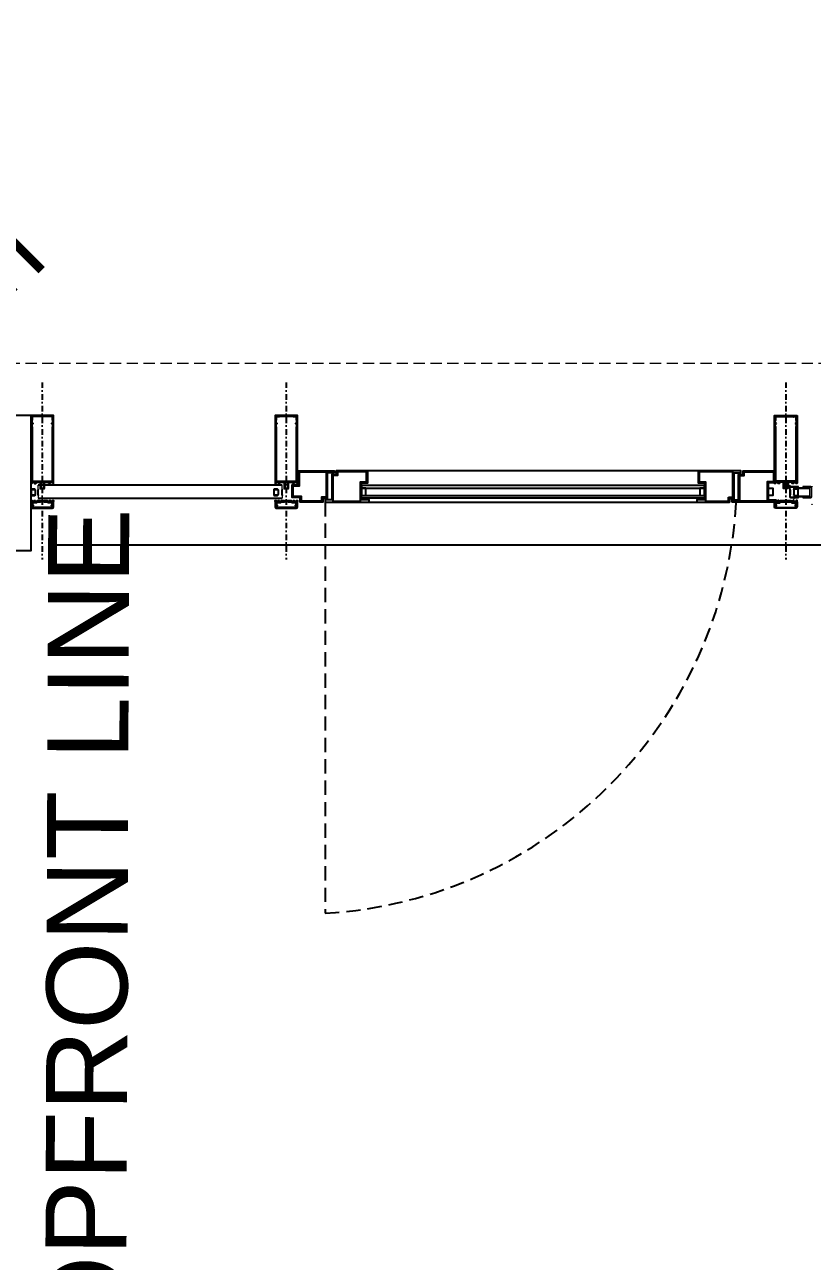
# Model space of a CAD drawing. Header units: millimetres. Extents: x 9129 to 19685, y -6152 to 3305.
# Drawn here: x 16618.5 to 16793.5, y 2231.5 to 2506.5 of the extents above; entities that cross this region are included whole.
import ezdxf
from ezdxf.xclip import XClip

# ---------------------------------------------------------------- set-up
doc = ezdxf.new("R2010")
doc.units = ezdxf.units.MM
doc.header["$LTSCALE"] = 5
doc.header["$XCLIPFRAME"] = 0
for name, pattern in [('141125_RT1$0$xref_4_vitrin_kaplama$0$xref_4_vitrin_kaplama$0$$0$$0$xref_cephe_blok_d_plaza$0$DASHDOT', [254, 127, -63.5, 0, -63.5]), ('141125_RT1$0$xref_4_vitrin_kaplama$0$xref_4_vitrin_kaplama$0$$0$$0$xref_cephe_blok_d_plaza$0$DASHDOT2', [0.5, 0.25, -0.125, 0, -0.125]), ('141125_RT1$0$xref_4_vitrin_kaplama$0$xref_4_vitrin_kaplama$0$$0$$0$xref_cephe_blok_d_plaza$0$DASHED2', [9.525, 6.35, -3.175]), ('HIDDENX2', [0.75, 0.5, -0.25])]:
    doc.linetypes.add(name, pattern=pattern)
for name, color, linetype, lineweight in [('141125_RT1$0$LP-AREA_POLYLINE', 7, 'Continuous', 5), ('141125_RT1$0$xref_4_vitrin_kaplama$0$LP-WINDOW', 6, 'Continuous', 0), ('141125_RT1$0$xref_4_vitrin_kaplama$0$xref_4_vitrin_kaplama$0$$0$$0$xref_cephe_blok_d_plaza$0$2DCAM', 253, 'Continuous', 0), ('141125_RT1$0$xref_4_vitrin_kaplama$0$xref_4_vitrin_kaplama$0$$0$$0$xref_cephe_blok_d_plaza$0$2DCEPHEPENCERE', 253, 'Continuous', 25), ('141125_RT1$0$xref_4_vitrin_kaplama$0$xref_4_vitrin_kaplama$0$LP-SHOPFRONT', 253, 'Continuous', 9), ('2DGORUNUS3', 41, 'Continuous', 0)]:
    doc.layers.add(name, color=color, linetype=linetype, lineweight=lineweight)
for name, color, linetype in [('141125_RT1$0$xref_4_vitrin_kaplama$0$2DCAM', 4, 'Continuous'), ('141125_RT1$0$xref_4_vitrin_kaplama$0$2DKAPI', 253, 'Continuous'), ('141125_RT1$0$xref_4_vitrin_kaplama$0$2DKONST2', 253, 'Continuous'), ('141125_RT1$0$xref_4_vitrin_kaplama$0$xref_4_vitrin_kaplama$0$$0$$0$xref_cephe_blok_d_plaza$0$2DAKS-20', 253, '141125_RT1$0$xref_4_vitrin_kaplama$0$xref_4_vitrin_kaplama$0$$0$$0$xref_cephe_blok_d_plaza$0$DASHDOT'), ('141125_RT1$0$xref_4_vitrin_kaplama$0$xref_4_vitrin_kaplama$0$2DGORUNUS4', 253, 'Continuous'), ('141125_RT1$0$xref_4_vitrin_kaplama$0$xref_4_vitrin_kaplama$0$2DKONST2', 253, 'Continuous')]:
    doc.layers.add(name, color=color, linetype=linetype)
doc.styles.add('TEXT-500', font='arial.ttf', dxfattribs={"height": 1.25})

# ---------------------------------------------------------------- blocks, each defined once
blk = doc.blocks.new('141125_RT1$0$doner kapı')
at = {"layer": '141125_RT1$0$xref_4_vitrin_kaplama$0$LP-WINDOW'}
for p, q in [((1442806.6, 219954.9), (1442806.6, 219934.9)), ((1442808.1, 219934.9), (1442808.1, 219954.9)), ((1442826.6, 219957.4), (1442809.1, 219957.4)), ((1442809.1, 219955.9), (1442826.6, 219955.9)), ((1442816.1, 219952), (1442816.1, 219958)), ((1442816.6, 219954.9), (1442816.6, 219953.4)), ((1442851.6, 219954.9), (1442816.6, 219954.9)), ((1442816.6, 219953.4), (1442851.6, 219953.4)), ((1442816.6, 219953.4), (1442816.6, 219936.4)), ((1442851.6, 219953.4), (1442816.6, 219953.4)), ((1442826.6, 219955.9), (1442826.6, 219957.4)), ((1442854.1, 219957.4), (1442836.6, 219957.4)), ((1442836.6, 219957.4), (1442836.6, 219955.9)), ((1442836.6, 219955.9), (1442854.1, 219955.9)), ((1442851.6, 219953.4), (1442851.6, 219954.9)), ((1442851.6, 219936.4), (1442851.6, 219953.4)), ((1442855.1, 219954.9), (1442855.1, 219934.9)), ((1442856.6, 219934.9), (1442856.6, 219954.9)), ((1442826.6, 219933.9), (1442809.1, 219933.9)), ((1442809.1, 219932.4), (1442826.6, 219932.4)), ((1442816.1, 219938), (1442816.1, 219929.2)), ((1442816.6, 219936.4), (1442816.6, 219934.9)), ((1442851.6, 219936.4), (1442816.6, 219936.4)), ((1442816.6, 219936.4), (1442851.6, 219936.4)), ((1442816.6, 219934.9), (1442851.6, 219934.9)), ((1442826.6, 219932.4), (1442826.6, 219933.9)), ((1442854.1, 219933.9), (1442836.6, 219933.9)), ((1442836.6, 219933.9), (1442836.6, 219932.4)), ((1442836.6, 219932.4), (1442854.1, 219932.4)), ((1442851.6, 219934.9), (1442851.6, 219936.4))]:
    blk.add_line(p, q, dxfattribs=at)
for centre in [(1442806.6, 219957.4), (1442856.6, 219957.4), (1442856.6, 219917.9)]:
    blk.add_circle(centre, 0.5, dxfattribs=at)
for centre, radius, start, end in [((1442809.1, 219954.9), 2.5, 90, 180), ((1442809.1, 219954.9), 1, 90, 180), ((1442789.6, 219945), 27.4, 345.1981, 14.7993), ((1442854.1, 219954.9), 2.5, 0, 90), ((1442854.1, 219954.9), 1, 0, 90), ((1442809.1, 219934.9), 2.5, 180, 270), ((1442809.1, 219934.9), 1, 180, 270), ((1442854.1, 219934.9), 2.5, 270, 0), ((1442854.1, 219934.9), 1, 270, 0)]:
    blk.add_arc(centre, radius, start, end, dxfattribs=at)
at = {"layer": '141125_RT1$0$xref_4_vitrin_kaplama$0$xref_4_vitrin_kaplama$0$$0$$0$xref_cephe_blok_d_plaza$0$2DCAM'}
for p, q in [((1442816.1, 219952), (1442816.1, 219958)), ((1442816.1, 219938), (1442816.1, 219929.2))]:
    blk.add_line(p, q, dxfattribs=at)
at = {"layer": '141125_RT1$0$xref_4_vitrin_kaplama$0$xref_4_vitrin_kaplama$0$2DKONST2', "linetype": 'Continuous', "ltscale": 10}
blk.add_arc((1442789.6, 219945), 27.4, 345.1981, 14.7993, dxfattribs=at)
blk = doc.blocks.new('141125_RT1$0$1b')
at = {"layer": '141125_RT1$0$xref_4_vitrin_kaplama$0$2DCAM'}
for p, q in [((8138.4, -35486.8, 0), (7596.2, -35486.8, 0)), ((7596.2, -35515.6, 0), (8138.4, -35515.6, 0)), ((7634.6, -35619.6, 0), (14475.1, -35619.6, 0))]:
    blk.add_line(p, q, dxfattribs=at)
at = {"layer": '141125_RT1$0$xref_4_vitrin_kaplama$0$2DCAM', "elevation": 0}
blk.add_lwpolyline([(7630.6, -35332.3), (7312.5, -35332.3), (7312.5, -35632.3), (7380.6, -35632.3), (7580.6, -35632.3), (7580.6, -35332.3)], dxfattribs=at)
at = {"layer": '141125_RT1$0$xref_4_vitrin_kaplama$0$2DCAM', "linetype": 'Continuous', "ltscale": 0.2, "elevation": 0}
for points in [[(8314.8, -35493.7), (9076.8, -35493.7), (9076.8, -35487.7), (8314.8, -35487.7)], [(8324.8, -35509.7), (8324.8, -35493.7), (8314.8, -35493.7), (8314.8, -35509.7)], [(9076.8, -35493.7), (9066.8, -35493.7), (9066.8, -35509.7), (9076.8, -35509.7)], [(9218.8, -35493.7), (9228.8, -35493.7), (9228.8, -35509.7), (9218.8, -35509.7)], [(8314.8, -35509.7), (9076.8, -35509.7), (9076.8, -35515.7), (8314.8, -35515.7)]]:
    blk.add_lwpolyline(points, close=True, dxfattribs=at)
at = {"layer": '141125_RT1$0$xref_4_vitrin_kaplama$0$2DKAPI', "linetype": '141125_RT1$0$xref_4_vitrin_kaplama$0$xref_4_vitrin_kaplama$0$$0$$0$xref_cephe_blok_d_plaza$0$DASHED2', "elevation": 0}
blk.add_lwpolyline([(8233.8, -35524.7), (8233.8, -36438.9, 0.380281), (9147.8, -35524.7)], format="xyb", dxfattribs=at)
at = {"layer": '141125_RT1$0$xref_4_vitrin_kaplama$0$2DKONST2', "linetype": 'Continuous', "ltscale": 10}
for p, q in [((7580.6, -35495.6, 0), (7580.6, -35509.6, 0)), ((7588.6, -35495.6, 0), (7580.6, -35495.6, 0)), ((7581.3, -35496.3, 0), (7588.3, -35496.3, 0)), ((7581.3, -35508.9, 0), (7581.3, -35496.3, 0)), ((7588.3, -35496.3, 0), (7589.9, -35497.9, 0)), ((7590.6, -35497.6, 0), (7588.6, -35495.6, 0)), ((7590.6, -35507.6, 0), (7590.6, -35497.6, 0)), ((8120.4, -35495.6, 0), (8120.4, -35509.6, 0)), ((8128.4, -35495.6, 0), (8120.4, -35495.6, 0)), ((8121.1, -35496.3, 0), (8128.1, -35496.3, 0)), ((8121.1, -35508.9, 0), (8121.1, -35496.3, 0)), ((8128.1, -35496.3, 0), (8129.7, -35497.9, 0)), ((8130.4, -35497.6, 0), (8128.4, -35495.6, 0)), ((8130.4, -35507.6, 0), (8130.4, -35497.6, 0)), ((7580.6, -35509.6, 0), (7588.6, -35509.6, 0)), ((7588.3, -35508.9, 0), (7581.3, -35508.9, 0)), ((7589.9, -35507.3, 0), (7588.3, -35508.9, 0)), ((7588.6, -35509.6, 0), (7590.6, -35507.6, 0)), ((7589.9, -35497.9, 0), (7589.9, -35507.3, 0)), ((8120.4, -35509.6, 0), (8128.4, -35509.6, 0)), ((8128.1, -35508.9, 0), (8121.1, -35508.9, 0)), ((8129.7, -35507.3, 0), (8128.1, -35508.9, 0)), ((8128.4, -35509.6, 0), (8130.4, -35507.6, 0)), ((8129.7, -35497.9, 0), (8129.7, -35507.3, 0))]:
    blk.add_line(p, q, dxfattribs=at)
at = {"layer": '141125_RT1$0$xref_4_vitrin_kaplama$0$2DKONST2', "elevation": 0}
for points in [[(7600.5, -35480), (7600.5, -35493.7, 0.414214), (7601, -35494.2), (7602.7, -35494.2), (7602.7, -35493.6), (7603.1, -35493.4, 0.578039), (7603.1, -35493), (7602.8, -35492.9, -0.579014), (7602.8, -35492.5), (7603.1, -35492.4, 0.578039), (7603.1, -35492), (7602.8, -35491.9, -0.579014), (7602.8, -35491.5), (7603.1, -35491.4, 0.578039), (7603.1, -35491), (7602.8, -35490.9, -0.579014), (7602.8, -35490.5), (7603.1, -35490.4, 0.578039), (7603.1, -35490), (7602.8, -35489.9, -0.579014), (7602.8, -35489.5), (7603.1, -35489.4, 0.578039), (7603.1, -35489), (7602.8, -35488.9, -0.579014), (7602.8, -35488.5), (7603.1, -35488.4, 0.578039), (7603.1, -35488), (7602.8, -35487.9, -0.579014), (7602.8, -35487.5), (7603.1, -35487.4, 0.578039), (7603.1, -35487), (7602.8, -35486.9, -0.579014), (7602.8, -35486.5), (7603.1, -35486.4, 0.578039), (7603.1, -35486), (7602.8, -35485.9, -0.579014), (7602.8, -35485.5), (7603.1, -35485.4, 0.578039), (7603.1, -35485), (7602.8, -35484.9, -0.579014), (7602.8, -35484.5), (7603.1, -35484.4, 0.578039), (7603.1, -35484), (7602.8, -35483.9, -0.579014), (7602.8, -35483.5), (7603.1, -35483.4, 0.578039), (7603.1, -35483), (7602.8, -35482.9, -0.579014), (7602.8, -35482.5), (7603.1, -35482.4, 0.578039), (7603.1, -35482), (7602.8, -35481.9, -0.267843), (7602.7, -35481.7), (7602.7, -35481.2, -0.414214), (7603.7, -35480.2), (7607.5, -35480.2, -0.414214), (7608.5, -35481.2), (7608.5, -35481.3), (7608.1, -35481.5, 0.576369), (7608.1, -35481.9), (7608.4, -35482, -0.576369), (7608.4, -35482.4), (7608.1, -35482.5, 0.576369), (7608.1, -35482.9), (7608.4, -35483, -0.576369), (7608.4, -35483.4), (7608.1, -35483.5, 0.576369), (7608.1, -35483.9), (7608.4, -35484, -0.576369), (7608.4, -35484.4), (7608.1, -35484.5, 0.576369), (7608.1, -35484.9), (7608.4, -35485, -0.576369), (7608.4, -35485.4), (7608.1, -35485.5, 0.576369), (7608.1, -35485.9), (7608.4, -35486, -0.576369), (7608.4, -35486.4), (7608.1, -35486.5, 0.576369), (7608.1, -35486.9), (7608.4, -35487, -0.576369), (7608.4, -35487.4), (7608.1, -35487.5, 0.576369), (7608.1, -35487.9), (7608.4, -35488, -0.576369), (7608.4, -35488.4), (7608.1, -35488.5, 0.576369), (7608.1, -35488.9), (7608.4, -35489, -0.576369), (7608.4, -35489.4), (7608.1, -35489.5, 0.576369), (7608.1, -35489.9), (7608.4, -35490, -0.576369), (7608.4, -35490.4), (7608.1, -35490.5, 0.576369), (7608.1, -35490.9), (7608.4, -35491, -0.576369), (7608.4, -35491.4), (7608.1, -35491.5, 0.576369), (7608.1, -35491.9), (7608.4, -35492, -0.576369), (7608.4, -35492.4), (7608.1, -35492.5, 0.576369), (7608.1, -35492.9), (7608.4, -35493, -0.576369), (7608.4, -35493.4), (7608.1, -35493.5, 0.576369), (7608.1, -35493.9), (7608.5, -35494.1), (7608.5, -35494.2), (7610.2, -35494.2, 0.414214), (7610.7, -35493.7), (7610.7, -35480), (7621.1, -35480), (7621.1, -35481.5), (7619.6, -35481.5), (7619.6, -35482.5, 0.414214), (7620.1, -35483), (7622.9, -35483), (7623.3, -35482.3, 0.57752), (7623.1, -35482), (7622.3, -35482), (7622.3, -35480), (7629.3, -35480), (7629.3, -35482), (7628.5, -35482, 0.57752), (7628.3, -35482.3), (7628.7, -35483), (7630.1, -35483, 0.4142), (7630.6, -35482.5), (7630.6, -35332.3, 0.4142), (7630.1, -35331.8), (7581.1, -35331.8, 0.4142), (7580.6, -35332.3), (7580.6, -35482.5, 0.4142), (7581.1, -35483), (7582.5, -35483), (7582.9, -35482.3, 0.57752), (7582.7, -35482), (7581.9, -35482), (7581.9, -35480), (7588.9, -35480), (7588.9, -35482), (7588.1, -35482, 0.57752), (7587.9, -35482.3), (7588.3, -35483), (7591.1, -35483, 0.414214), (7591.6, -35482.5), (7591.6, -35481.5), (7590.1, -35481.5), (7590.1, -35480)], [(8142.7, -35480), (8142.7, -35493.7, 0.414214), (8143.2, -35494.2), (8144.9, -35494.2), (8144.9, -35493.6), (8145.3, -35493.4, 0.578039), (8145.3, -35493), (8145, -35492.9, -0.579014), (8145, -35492.5), (8145.3, -35492.4, 0.578039), (8145.3, -35492), (8145, -35491.9, -0.579014), (8145, -35491.5), (8145.3, -35491.4, 0.578039), (8145.3, -35491), (8145, -35490.9, -0.579014), (8145, -35490.5), (8145.3, -35490.4, 0.578039), (8145.3, -35490), (8145, -35489.9, -0.579014), (8145, -35489.5), (8145.3, -35489.4, 0.578039), (8145.3, -35489), (8145, -35488.9, -0.579014), (8145, -35488.5), (8145.3, -35488.4, 0.578039), (8145.3, -35488), (8145, -35487.9, -0.579014), (8145, -35487.5), (8145.3, -35487.4, 0.578039), (8145.3, -35487), (8145, -35486.9, -0.579014), (8145, -35486.5), (8145.3, -35486.4, 0.578039), (8145.3, -35486), (8145, -35485.9, -0.579014), (8145, -35485.5), (8145.3, -35485.4, 0.578039), (8145.3, -35485), (8145, -35484.9, -0.579014), (8145, -35484.5), (8145.3, -35484.4, 0.578039), (8145.3, -35484), (8145, -35483.9, -0.579014), (8145, -35483.5), (8145.3, -35483.4, 0.578039), (8145.3, -35483), (8145, -35482.9, -0.579014), (8145, -35482.5), (8145.3, -35482.4, 0.578039), (8145.3, -35482), (8145, -35481.9, -0.267843), (8144.9, -35481.7), (8144.9, -35481.2, -0.414214), (8145.9, -35480.2), (8149.7, -35480.2, -0.414214), (8150.7, -35481.2), (8150.7, -35481.3), (8150.3, -35481.5, 0.576369), (8150.3, -35481.9), (8150.6, -35482, -0.576369), (8150.6, -35482.4), (8150.3, -35482.5, 0.576369), (8150.3, -35482.9), (8150.6, -35483, -0.576369), (8150.6, -35483.4), (8150.3, -35483.5, 0.576369), (8150.3, -35483.9), (8150.6, -35484, -0.576369), (8150.6, -35484.4), (8150.3, -35484.5, 0.576369), (8150.3, -35484.9), (8150.6, -35485, -0.576369), (8150.6, -35485.4), (8150.3, -35485.5, 0.576369), (8150.3, -35485.9), (8150.6, -35486, -0.576369), (8150.6, -35486.4), (8150.3, -35486.5, 0.576369), (8150.3, -35486.9), (8150.6, -35487, -0.576369), (8150.6, -35487.4), (8150.3, -35487.5, 0.576369), (8150.3, -35487.9), (8150.6, -35488, -0.576369), (8150.6, -35488.4), (8150.3, -35488.5, 0.576369), (8150.3, -35488.9), (8150.6, -35489, -0.576369), (8150.6, -35489.4), (8150.3, -35489.5, 0.576369), (8150.3, -35489.9), (8150.6, -35490, -0.576369), (8150.6, -35490.4), (8150.3, -35490.5, 0.576369), (8150.3, -35490.9), (8150.6, -35491, -0.576369), (8150.6, -35491.4), (8150.3, -35491.5, 0.576369), (8150.3, -35491.9), (8150.6, -35492, -0.576369), (8150.6, -35492.4), (8150.3, -35492.5, 0.576369), (8150.3, -35492.9), (8150.6, -35493, -0.576369), (8150.6, -35493.4), (8150.3, -35493.5, 0.576369), (8150.3, -35493.9), (8150.7, -35494.1), (8150.7, -35494.2), (8152.4, -35494.2, 0.414214), (8152.9, -35493.7), (8152.9, -35480), (8163.3, -35480), (8163.3, -35481.5), (8161.8, -35481.5), (8161.8, -35482.5, 0.414214), (8162.3, -35483), (8165.1, -35483), (8165.5, -35482.3, 0.57752), (8165.3, -35482), (8164.5, -35482), (8164.5, -35480), (8171.5, -35480), (8171.5, -35482), (8170.7, -35482, 0.57752), (8170.5, -35482.3), (8170.9, -35483), (8172.3, -35483, 0.4142), (8172.8, -35482.5), (8172.8, -35332.3, 0.4142), (8172.3, -35331.8), (8123.3, -35331.8, 0.4142), (8122.8, -35332.3), (8122.8, -35482.5, 0.4142), (8123.3, -35483), (8124.7, -35483), (8125.1, -35482.3, 0.57752), (8124.9, -35482), (8124.1, -35482), (8124.1, -35480), (8131.1, -35480), (8131.1, -35482), (8130.3, -35482, 0.57752), (8130.1, -35482.3), (8130.5, -35483), (8133.3, -35483, 0.414214), (8133.8, -35482.5), (8133.8, -35481.5), (8132.3, -35481.5), (8132.3, -35480)], [(9262.9, -35480), (9262.9, -35493.7, -0.414214), (9262.4, -35494.2), (9260.7, -35494.2), (9260.7, -35493.6), (9260.3, -35493.4, -0.578039), (9260.3, -35493), (9260.6, -35492.9, 0.579014), (9260.6, -35492.5), (9260.3, -35492.4, -0.578039), (9260.3, -35492), (9260.6, -35491.9, 0.579014), (9260.6, -35491.5), (9260.3, -35491.4, -0.578039), (9260.3, -35491), (9260.6, -35490.9, 0.579014), (9260.6, -35490.5), (9260.3, -35490.4, -0.578039), (9260.3, -35490), (9260.6, -35489.9, 0.579014), (9260.6, -35489.5), (9260.3, -35489.4, -0.578039), (9260.3, -35489), (9260.6, -35488.9, 0.579014), (9260.6, -35488.5), (9260.3, -35488.4, -0.578039), (9260.3, -35488), (9260.6, -35487.9, 0.579014), (9260.6, -35487.5), (9260.3, -35487.4, -0.578039), (9260.3, -35487), (9260.6, -35486.9, 0.579014), (9260.6, -35486.5), (9260.3, -35486.4, -0.578039), (9260.3, -35486), (9260.6, -35485.9, 0.579014), (9260.6, -35485.5), (9260.3, -35485.4, -0.578039), (9260.3, -35485), (9260.6, -35484.9, 0.579014), (9260.6, -35484.5), (9260.3, -35484.4, -0.578039), (9260.3, -35484), (9260.6, -35483.9, 0.579014), (9260.6, -35483.5), (9260.3, -35483.4, -0.578039), (9260.3, -35483), (9260.6, -35482.9, 0.579014), (9260.6, -35482.5), (9260.3, -35482.4, -0.578039), (9260.3, -35482), (9260.6, -35481.9, 0.267843), (9260.7, -35481.7), (9260.7, -35481.2, 0.414214), (9259.7, -35480.2), (9255.9, -35480.2, 0.414214), (9254.9, -35481.2), (9254.9, -35481.3), (9255.3, -35481.5, -0.576369), (9255.3, -35481.9), (9255, -35482, 0.576369), (9255, -35482.4), (9255.3, -35482.5, -0.576369), (9255.3, -35482.9), (9255, -35483, 0.576369), (9255, -35483.4), (9255.3, -35483.5, -0.576369), (9255.3, -35483.9), (9255, -35484, 0.576369), (9255, -35484.4), (9255.3, -35484.5, -0.576369), (9255.3, -35484.9), (9255, -35485, 0.576369), (9255, -35485.4), (9255.3, -35485.5, -0.576369), (9255.3, -35485.9), (9255, -35486, 0.576369), (9255, -35486.4), (9255.3, -35486.5, -0.576369), (9255.3, -35486.9), (9255, -35487, 0.576369), (9255, -35487.4), (9255.3, -35487.5, -0.576369), (9255.3, -35487.9), (9255, -35488, 0.576369), (9255, -35488.4), (9255.3, -35488.5, -0.576369), (9255.3, -35488.9), (9255, -35489, 0.576369), (9255, -35489.4), (9255.3, -35489.5, -0.576369), (9255.3, -35489.9), (9255, -35490, 0.576369), (9255, -35490.4), (9255.3, -35490.5, -0.576369), (9255.3, -35490.9), (9255, -35491, 0.576369), (9255, -35491.4), (9255.3, -35491.5, -0.576369), (9255.3, -35491.9), (9255, -35492, 0.576369), (9255, -35492.4), (9255.3, -35492.5, -0.576369), (9255.3, -35492.9), (9255, -35493, 0.576369), (9255, -35493.4), (9255.3, -35493.5, -0.576369), (9255.3, -35493.9), (9254.9, -35494.1), (9254.9, -35494.2), (9253.2, -35494.2, -0.414214), (9252.7, -35493.7), (9252.7, -35480), (9242.3, -35480), (9242.3, -35481.5), (9243.8, -35481.5), (9243.8, -35482.5, -0.414214), (9243.3, -35483), (9240.5, -35483), (9240.1, -35482.3, -0.57752), (9240.3, -35482), (9241.1, -35482), (9241.1, -35480), (9234.1, -35480), (9234.1, -35482), (9234.9, -35482, -0.57752), (9235.1, -35482.3), (9234.7, -35483), (9233.3, -35483, -0.4142), (9232.8, -35482.5), (9232.8, -35332.3, -0.4142), (9233.3, -35331.8), (9282.3, -35331.8, -0.4142), (9282.8, -35332.3), (9282.8, -35482.5, -0.4142), (9282.3, -35483), (9280.9, -35483), (9280.5, -35482.3, -0.57752), (9280.7, -35482), (9281.5, -35482), (9281.5, -35480), (9274.5, -35480), (9274.5, -35482), (9275.3, -35482, -0.57752), (9275.5, -35482.3), (9275.1, -35483), (9272.3, -35483, -0.414214), (9271.8, -35482.5), (9271.8, -35481.5), (9273.3, -35481.5), (9273.3, -35480)], [(9262.9, -35480), (9262.9, -35493.7, -0.414214), (9262.4, -35494.2), (9260.7, -35494.2), (9260.7, -35493.6), (9260.3, -35493.4, -0.578039), (9260.3, -35493), (9260.6, -35492.9, 0.579014), (9260.6, -35492.5), (9260.3, -35492.4, -0.578039), (9260.3, -35492), (9260.6, -35491.9, 0.579014), (9260.6, -35491.5), (9260.3, -35491.4, -0.578039), (9260.3, -35491), (9260.6, -35490.9, 0.579014), (9260.6, -35490.5), (9260.3, -35490.4, -0.578039), (9260.3, -35490), (9260.6, -35489.9, 0.579014), (9260.6, -35489.5), (9260.3, -35489.4, -0.578039), (9260.3, -35489), (9260.6, -35488.9, 0.579014), (9260.6, -35488.5), (9260.3, -35488.4, -0.578039), (9260.3, -35488), (9260.6, -35487.9, 0.579014), (9260.6, -35487.5), (9260.3, -35487.4, -0.578039), (9260.3, -35487), (9260.6, -35486.9, 0.579014), (9260.6, -35486.5), (9260.3, -35486.4, -0.578039), (9260.3, -35486), (9260.6, -35485.9, 0.579014), (9260.6, -35485.5), (9260.3, -35485.4, -0.578039), (9260.3, -35485), (9260.6, -35484.9, 0.579014), (9260.6, -35484.5), (9260.3, -35484.4, -0.578039), (9260.3, -35484), (9260.6, -35483.9, 0.579014), (9260.6, -35483.5), (9260.3, -35483.4, -0.578039), (9260.3, -35483), (9260.6, -35482.9, 0.579014), (9260.6, -35482.5), (9260.3, -35482.4, -0.578039), (9260.3, -35482), (9260.6, -35481.9, 0.267843), (9260.7, -35481.7), (9260.7, -35481.2, 0.414214), (9259.7, -35480.2), (9255.9, -35480.2, 0.414214), (9254.9, -35481.2), (9254.9, -35481.3), (9255.3, -35481.5, -0.576369), (9255.3, -35481.9), (9255, -35482, 0.576369), (9255, -35482.4), (9255.3, -35482.5, -0.576369), (9255.3, -35482.9), (9255, -35483, 0.576369), (9255, -35483.4), (9255.3, -35483.5, -0.576369), (9255.3, -35483.9), (9255, -35484, 0.576369), (9255, -35484.4), (9255.3, -35484.5, -0.576369), (9255.3, -35484.9), (9255, -35485, 0.576369), (9255, -35485.4), (9255.3, -35485.5, -0.576369), (9255.3, -35485.9), (9255, -35486, 0.576369), (9255, -35486.4), (9255.3, -35486.5, -0.576369), (9255.3, -35486.9), (9255, -35487, 0.576369), (9255, -35487.4), (9255.3, -35487.5, -0.576369), (9255.3, -35487.9), (9255, -35488, 0.576369), (9255, -35488.4), (9255.3, -35488.5, -0.576369), (9255.3, -35488.9), (9255, -35489, 0.576369), (9255, -35489.4), (9255.3, -35489.5, -0.576369), (9255.3, -35489.9), (9255, -35490, 0.576369), (9255, -35490.4), (9255.3, -35490.5, -0.576369), (9255.3, -35490.9), (9255, -35491, 0.576369), (9255, -35491.4), (9255.3, -35491.5, -0.576369), (9255.3, -35491.9), (9255, -35492, 0.576369), (9255, -35492.4), (9255.3, -35492.5, -0.576369), (9255.3, -35492.9), (9255, -35493, 0.576369), (9255, -35493.4), (9255.3, -35493.5, -0.576369), (9255.3, -35493.9), (9254.9, -35494.1), (9254.9, -35494.2), (9253.2, -35494.2, -0.414214), (9252.7, -35493.7), (9252.7, -35480), (9242.3, -35480), (9242.3, -35481.5), (9243.8, -35481.5), (9243.8, -35482.5, -0.414214), (9243.3, -35483), (9240.5, -35483), (9240.1, -35482.3, -0.57752), (9240.3, -35482), (9241.1, -35482), (9241.1, -35480), (9234.1, -35480), (9234.1, -35482), (9234.9, -35482, -0.57752), (9235.1, -35482.3), (9234.7, -35483), (9233.3, -35483, -0.4142), (9232.8, -35482.5), (9232.8, -35332.3, -0.4142), (9233.3, -35331.8), (9282.3, -35331.8, -0.4142), (9282.8, -35332.3), (9282.8, -35482.5, -0.4142), (9282.3, -35483), (9280.9, -35483), (9280.5, -35482.3, -0.57752), (9280.7, -35482), (9281.5, -35482), (9281.5, -35480), (9274.5, -35480), (9274.5, -35482), (9275.3, -35482, -0.57752), (9275.5, -35482.3), (9275.1, -35483), (9272.3, -35483, -0.414214), (9271.8, -35482.5), (9271.8, -35481.5), (9273.3, -35481.5), (9273.3, -35480)], [(7628.3, -35337.3), (7627.9, -35337, -0.414214), (7627.9, -35336.7), (7628.3, -35336.4, 0.414214), (7628.3, -35336.1), (7627.9, -35335.8, -0.414214), (7627.9, -35335.5), (7628.3, -35335.1), (7628.1, -35334.9), (7628.1, -35334.3), (7627.4, -35334.3), (7627.2, -35334.1), (7626.8, -35334.5, -0.414214), (7626.6, -35334.5), (7626.2, -35334.2, 0.414214), (7626, -35334.2), (7625.6, -35334.5, -0.414214), (7625.4, -35334.5), (7625, -35334.2, 0.414214), (7624.8, -35334.2), (7624.4, -35334.5, -0.414214), (7624.2, -35334.5), (7623.8, -35334.2, 0.414214), (7623.6, -35334.2), (7623.2, -35334.5, -0.414214), (7623, -35334.5), (7622.6, -35334.2, 0.414214), (7622.4, -35334.2), (7622, -35334.5, -0.414214), (7621.8, -35334.5), (7621.6, -35334.3), (7589.6, -35334.3), (7589.4, -35334.5, -0.414214), (7589.2, -35334.5), (7588.8, -35334.2, 0.414214), (7588.6, -35334.2), (7588.2, -35334.5, -0.414214), (7588, -35334.5), (7587.6, -35334.2, 0.414214), (7587.4, -35334.2), (7587, -35334.5, -0.414214), (7586.8, -35334.5), (7586.4, -35334.2, 0.414214), (7586.2, -35334.2), (7585.8, -35334.5, -0.414214), (7585.6, -35334.5), (7585.2, -35334.2, 0.414214), (7585, -35334.2), (7584.6, -35334.5, -0.414214), (7584.4, -35334.5), (7584, -35334.2, 0.414214), (7583.8, -35334.2), (7583.6, -35334.3), (7583.1, -35334.3), (7583.1, -35334.7), (7582.9, -35334.9, 0.414214), (7582.9, -35335.2), (7583.3, -35335.5, -0.414214), (7583.3, -35335.8), (7582.9, -35336.1, 0.414214), (7582.9, -35336.4), (7583.3, -35336.7, -0.414214), (7583.3, -35337), (7582.9, -35337.3, 0.414214), (7582.9, -35337.6), (7583.3, -35337.9, -0.414214), (7583.3, -35338.2), (7583.1, -35338.3), (7583.1, -35342.5), (7582.3, -35343.3), (7582.3, -35348.9), (7583.7, -35348.9, -0.999444), (7583.7, -35350.7), (7582.3, -35350.7), (7582.3, -35356.7), (7583.1, -35357.5), (7583.1, -35478.2), (7628.1, -35478.2), (7628.1, -35357.5), (7628.9, -35356.7), (7628.9, -35350.7), (7627.5, -35350.7, -0.999444), (7627.5, -35348.9), (7628.9, -35348.9), (7628.9, -35343.3), (7628.1, -35342.5), (7628.1, -35338.3), (7627.9, -35338.2, -0.414214), (7627.9, -35337.9), (7628.3, -35337.6, 0.414214)], [(8170.5, -35337.3), (8170.2, -35337, -0.414214), (8170.2, -35336.7), (8170.5, -35336.4, 0.414214), (8170.5, -35336.1), (8170.2, -35335.8, -0.414214), (8170.2, -35335.5), (8170.5, -35335.1), (8170.3, -35334.9), (8170.3, -35334.3), (8169.6, -35334.3), (8169.4, -35334.1), (8169.1, -35334.5, -0.414214), (8168.8, -35334.5), (8168.5, -35334.2, 0.414214), (8168.2, -35334.2), (8167.9, -35334.5, -0.414214), (8167.6, -35334.5), (8167.3, -35334.2, 0.414214), (8167, -35334.2), (8166.7, -35334.5, -0.414214), (8166.4, -35334.5), (8166.1, -35334.2, 0.414214), (8165.8, -35334.2), (8165.5, -35334.5, -0.414214), (8165.2, -35334.5), (8164.9, -35334.2, 0.414214), (8164.6, -35334.2), (8164.3, -35334.5, -0.414214), (8164, -35334.5), (8163.8, -35334.3), (8131.8, -35334.3), (8131.7, -35334.5, -0.414214), (8131.4, -35334.5), (8131.1, -35334.2, 0.414214), (8130.8, -35334.2), (8130.5, -35334.5, -0.414214), (8130.2, -35334.5), (8129.9, -35334.2, 0.414214), (8129.6, -35334.2), (8129.3, -35334.5, -0.414214), (8129, -35334.5), (8128.7, -35334.2, 0.414214), (8128.4, -35334.2), (8128.1, -35334.5, -0.414214), (8127.8, -35334.5), (8127.5, -35334.2, 0.414214), (8127.2, -35334.2), (8126.9, -35334.5, -0.414214), (8126.6, -35334.5), (8126.3, -35334.2, 0.414214), (8126, -35334.2), (8125.8, -35334.3), (8125.3, -35334.3), (8125.3, -35334.7), (8125.2, -35334.9, 0.414214), (8125.2, -35335.2), (8125.5, -35335.5, -0.414214), (8125.5, -35335.8), (8125.2, -35336.1, 0.414214), (8125.2, -35336.4), (8125.5, -35336.7, -0.414214), (8125.5, -35337), (8125.2, -35337.3, 0.414214), (8125.2, -35337.6), (8125.5, -35337.9, -0.414214), (8125.5, -35338.2), (8125.3, -35338.3), (8125.3, -35342.5), (8124.5, -35343.3), (8124.5, -35348.9), (8125.9, -35348.9, -0.999444), (8125.9, -35350.7), (8124.5, -35350.7), (8124.5, -35356.7), (8125.3, -35357.5), (8125.3, -35478.2), (8170.3, -35478.2), (8170.3, -35357.5), (8171.1, -35356.7), (8171.1, -35350.7), (8169.7, -35350.7, -0.999444), (8169.7, -35348.9), (8171.1, -35348.9), (8171.1, -35343.3), (8170.3, -35342.5), (8170.3, -35338.3), (8170.2, -35338.2, -0.414214), (8170.2, -35337.9), (8170.5, -35337.6, 0.414214)], [(9235.2, -35337.3), (9235.5, -35337, 0.414214), (9235.5, -35336.7), (9235.2, -35336.4, -0.414214), (9235.2, -35336.1), (9235.5, -35335.8, 0.414214), (9235.5, -35335.5), (9235.1, -35335.1), (9235.3, -35334.9), (9235.3, -35334.3), (9236, -35334.3), (9236.2, -35334.1), (9236.6, -35334.5, 0.414214), (9236.9, -35334.5), (9237.2, -35334.2, -0.414214), (9237.5, -35334.2), (9237.8, -35334.5, 0.414214), (9238.1, -35334.5), (9238.4, -35334.2, -0.414214), (9238.7, -35334.2), (9239, -35334.5, 0.414214), (9239.3, -35334.5), (9239.6, -35334.2, -0.414214), (9239.9, -35334.2), (9240.2, -35334.5, 0.414214), (9240.5, -35334.5), (9240.8, -35334.2, -0.414214), (9241.1, -35334.2), (9241.4, -35334.5, 0.414214), (9241.7, -35334.5), (9241.8, -35334.3), (9273.8, -35334.3), (9274, -35334.5, 0.414214), (9274.3, -35334.5), (9274.6, -35334.2, -0.414214), (9274.9, -35334.2), (9275.2, -35334.5, 0.414214), (9275.5, -35334.5), (9275.8, -35334.2, -0.414214), (9276.1, -35334.2), (9276.4, -35334.5, 0.414214), (9276.7, -35334.5), (9277, -35334.2, -0.414214), (9277.3, -35334.2), (9277.6, -35334.5, 0.414214), (9277.9, -35334.5), (9278.2, -35334.2, -0.414214), (9278.5, -35334.2), (9278.8, -35334.5, 0.414214), (9279.1, -35334.5), (9279.4, -35334.2, -0.414214), (9279.7, -35334.2), (9279.8, -35334.3), (9280.3, -35334.3), (9280.3, -35334.7), (9280.5, -35334.9, -0.414214), (9280.5, -35335.2), (9280.2, -35335.5, 0.414214), (9280.2, -35335.8), (9280.5, -35336.1, -0.414214), (9280.5, -35336.4), (9280.2, -35336.7, 0.414214), (9280.2, -35337), (9280.5, -35337.3, -0.414214), (9280.5, -35337.6), (9280.2, -35337.9, 0.414214), (9280.2, -35338.2), (9280.3, -35338.3), (9280.3, -35342.5), (9281.1, -35343.3), (9281.1, -35348.9), (9279.7, -35348.9, 0.999444), (9279.7, -35350.7), (9281.1, -35350.7), (9281.1, -35356.7), (9280.3, -35357.5), (9280.3, -35478.2), (9235.3, -35478.2), (9235.3, -35357.5), (9234.5, -35356.7), (9234.5, -35350.7), (9235.9, -35350.7, 0.999444), (9235.9, -35348.9), (9234.5, -35348.9), (9234.5, -35343.3), (9235.3, -35342.5), (9235.3, -35338.3), (9235.5, -35338.2, 0.414214), (9235.5, -35337.9), (9235.2, -35337.6, -0.414214)], [(9235.2, -35337.3), (9235.5, -35337, 0.414214), (9235.5, -35336.7), (9235.2, -35336.4, -0.414214), (9235.2, -35336.1), (9235.5, -35335.8, 0.414214), (9235.5, -35335.5), (9235.1, -35335.1), (9235.3, -35334.9), (9235.3, -35334.3), (9236, -35334.3), (9236.2, -35334.1), (9236.6, -35334.5, 0.414214), (9236.9, -35334.5), (9237.2, -35334.2, -0.414214), (9237.5, -35334.2), (9237.8, -35334.5, 0.414214), (9238.1, -35334.5), (9238.4, -35334.2, -0.414214), (9238.7, -35334.2), (9239, -35334.5, 0.414214), (9239.3, -35334.5), (9239.6, -35334.2, -0.414214), (9239.9, -35334.2), (9240.2, -35334.5, 0.414214), (9240.5, -35334.5), (9240.8, -35334.2, -0.414214), (9241.1, -35334.2), (9241.4, -35334.5, 0.414214), (9241.7, -35334.5), (9241.8, -35334.3), (9273.8, -35334.3), (9274, -35334.5, 0.414214), (9274.3, -35334.5), (9274.6, -35334.2, -0.414214), (9274.9, -35334.2), (9275.2, -35334.5, 0.414214), (9275.5, -35334.5), (9275.8, -35334.2, -0.414214), (9276.1, -35334.2), (9276.4, -35334.5, 0.414214), (9276.7, -35334.5), (9277, -35334.2, -0.414214), (9277.3, -35334.2), (9277.6, -35334.5, 0.414214), (9277.9, -35334.5), (9278.2, -35334.2, -0.414214), (9278.5, -35334.2), (9278.8, -35334.5, 0.414214), (9279.1, -35334.5), (9279.4, -35334.2, -0.414214), (9279.7, -35334.2), (9279.8, -35334.3), (9280.3, -35334.3), (9280.3, -35334.7), (9280.5, -35334.9, -0.414214), (9280.5, -35335.2), (9280.2, -35335.5, 0.414214), (9280.2, -35335.8), (9280.5, -35336.1, -0.414214), (9280.5, -35336.4), (9280.2, -35336.7, 0.414214), (9280.2, -35337), (9280.5, -35337.3, -0.414214), (9280.5, -35337.6), (9280.2, -35337.9, 0.414214), (9280.2, -35338.2), (9280.3, -35338.3), (9280.3, -35342.5), (9281.1, -35343.3), (9281.1, -35348.9), (9279.7, -35348.9, 0.999444), (9279.7, -35350.7), (9281.1, -35350.7), (9281.1, -35356.7), (9280.3, -35357.5), (9280.3, -35478.2), (9235.3, -35478.2), (9235.3, -35357.5), (9234.5, -35356.7), (9234.5, -35350.7), (9235.9, -35350.7, 0.999444), (9235.9, -35348.9), (9234.5, -35348.9), (9234.5, -35343.3), (9235.3, -35342.5), (9235.3, -35338.3), (9235.5, -35338.2, 0.414214), (9235.5, -35337.9), (9235.2, -35337.6, -0.414214)], [(7590, -35521.6), (7590, -35524.1), (7590.9, -35524.1, 0.297959), (7591.4, -35523.8), (7591.7, -35523.1, -0.297959), (7593.8, -35521.8), (7617.3, -35521.8, -0.297959), (7619.4, -35523.1), (7619.7, -35523.8, 0.297959), (7620.2, -35524.1), (7621.2, -35524.1), (7621.2, -35521.6, -0.414214), (7621.7, -35521.1), (7623.4, -35521.1), (7623.4, -35522.1), (7622.4, -35522.1), (7622.4, -35523.1, 0.414214), (7623.4, -35524.1), (7628.2, -35524.1), (7629.4, -35522.1), (7628.4, -35522.1), (7628.4, -35521.1), (7630.1, -35521.1, -0.414203), (7630.6, -35521.6), (7630.6, -35522.4), (7628.1, -35526.6), (7629.2, -35528.5), (7628.4, -35532.3, -0.339529), (7627.5, -35533.1), (7626, -35533.1), (7626, -35531.6), (7626.9, -35531.6, 0.414203), (7627.2, -35531.3), (7627.2, -35527.6), (7626.5, -35526.4), (7619.9, -35526.4, -0.277424), (7617.9, -35525.1), (7617.4, -35524.1), (7593.8, -35524.1), (7593.2, -35525.1, -0.277424), (7591.2, -35526.4), (7584.6, -35526.4), (7583.9, -35527.6), (7583.9, -35531.3, 0.414203), (7584.2, -35531.6), (7585.2, -35531.6), (7585.2, -35533.1), (7583.6, -35533.1, -0.339302), (7582.7, -35532.3), (7581.9, -35528.5), (7583, -35526.6), (7580.6, -35522.4), (7580.6, -35521.6, -0.414203), (7581.1, -35521.1), (7582.8, -35521.1), (7582.8, -35522.1), (7581.8, -35522.1), (7582.9, -35524.1), (7587.8, -35524.1, 0.414214), (7588.8, -35523.1), (7588.8, -35522.1), (7587.8, -35522.1), (7587.8, -35521.1), (7589.5, -35521.1, -0.414214)], [(7581.9, -35528.5), (7582.7, -35527.1, 0.277594), (7582.7, -35526.1), (7581.4, -35523.7, 0.275299), (7581.1, -35523.6), (7581.1, -35523.6, 0.426083), (7580.6, -35524.1), (7580.6, -35534.9, 0.414239), (7583.6, -35537.9), (7627.6, -35537.9, 0.414213), (7630.6, -35534.9), (7630.6, -35524.1, 0.41419), (7630.1, -35523.6), (7630.1, -35523.6, 0.275299), (7629.8, -35523.7), (7628.5, -35526.1, 0.277594), (7628.5, -35527.1), (7629.3, -35528.5), (7629.3, -35535.8, -0.414214), (7628.5, -35536.6), (7582.7, -35536.6, -0.414214), (7581.9, -35535.8)], [(8132.2, -35521.6), (8132.2, -35524.1), (8133.2, -35524.1, 0.297959), (8133.6, -35523.8), (8133.9, -35523.1, -0.297959), (8136, -35521.8), (8159.5, -35521.8, -0.297959), (8161.6, -35523.1), (8161.9, -35523.8, 0.297959), (8162.4, -35524.1), (8163.4, -35524.1), (8163.4, -35521.6, -0.414214), (8163.9, -35521.1), (8165.6, -35521.1), (8165.6, -35522.1), (8164.6, -35522.1), (8164.6, -35523.1, 0.414214), (8165.6, -35524.1), (8170.4, -35524.1), (8171.6, -35522.1), (8170.6, -35522.1), (8170.6, -35521.1), (8172.3, -35521.1, -0.414203), (8172.8, -35521.6), (8172.8, -35522.4), (8170.4, -35526.6), (8171.5, -35528.5), (8170.7, -35532.3, -0.339529), (8169.7, -35533.1), (8168.2, -35533.1), (8168.2, -35531.6), (8169.2, -35531.6, 0.414203), (8169.5, -35531.3), (8169.5, -35527.6), (8168.7, -35526.4), (8162.1, -35526.4, -0.277424), (8160.1, -35525.1), (8159.6, -35524.1), (8136, -35524.1), (8135.4, -35525.1, -0.277424), (8133.4, -35526.4), (8126.8, -35526.4), (8126.1, -35527.6), (8126.1, -35531.3, 0.414203), (8126.4, -35531.6), (8127.4, -35531.6), (8127.4, -35533.1), (8125.8, -35533.1, -0.339302), (8124.9, -35532.3), (8124.1, -35528.5), (8125.2, -35526.6), (8122.8, -35522.4), (8122.8, -35521.6, -0.414203), (8123.3, -35521.1), (8125, -35521.1), (8125, -35522.1), (8124, -35522.1), (8125.1, -35524.1), (8130, -35524.1, 0.414214), (8131, -35523.1), (8131, -35522.1), (8130, -35522.1), (8130, -35521.1), (8131.7, -35521.1, -0.414214)], [(8124.1, -35528.5), (8124.9, -35527.1, 0.277594), (8124.9, -35526.1), (8123.6, -35523.7, 0.275299), (8123.3, -35523.6), (8123.3, -35523.6, 0.426083), (8122.8, -35524.1), (8122.8, -35534.9, 0.414239), (8125.8, -35537.9), (8169.8, -35537.9, 0.414213), (8172.8, -35534.9), (8172.8, -35524.1, 0.41419), (8172.3, -35523.6), (8172.3, -35523.6, 0.275299), (8172, -35523.7), (8170.7, -35526.1, 0.277594), (8170.7, -35527.1), (8171.5, -35528.5), (8171.5, -35535.8, -0.414214), (8170.7, -35536.6), (8124.9, -35536.6, -0.414214), (8124.1, -35535.8)], [(9281.5, -35528.5), (9280.7, -35527.1, -0.277594), (9280.7, -35526.1), (9282, -35523.7, -0.275299), (9282.3, -35523.6), (9282.3, -35523.6, -0.426083), (9282.8, -35524.1), (9282.8, -35534.9, -0.414239), (9279.8, -35537.9), (9235.8, -35537.9, -0.414213), (9232.8, -35534.9), (9232.8, -35524.1, -0.41419), (9233.3, -35523.6), (9233.3, -35523.6, -0.275299), (9233.6, -35523.7), (9234.9, -35526.1, -0.277594), (9234.9, -35527.1), (9234.1, -35528.5), (9234.1, -35535.8, 0.414214), (9234.9, -35536.6), (9280.7, -35536.6, 0.414214), (9281.5, -35535.8)], [(9281.5, -35528.5), (9280.7, -35527.1, -0.277594), (9280.7, -35526.1), (9282, -35523.7, -0.275299), (9282.3, -35523.6), (9282.3, -35523.6, -0.426083), (9282.8, -35524.1), (9282.8, -35534.9, -0.414239), (9279.8, -35537.9), (9235.8, -35537.9, -0.414213), (9232.8, -35534.9), (9232.8, -35524.1, -0.41419), (9233.3, -35523.6), (9233.3, -35523.6, -0.275299), (9233.6, -35523.7), (9234.9, -35526.1, -0.277594), (9234.9, -35527.1), (9234.1, -35528.5), (9234.1, -35535.8, 0.414214), (9234.9, -35536.6), (9280.7, -35536.6, 0.414214), (9281.5, -35535.8)], [(9273.5, -35521.6), (9273.5, -35524.1), (9272.5, -35524.1, -0.297959), (9272, -35523.8), (9271.7, -35523.1, 0.297959), (9269.6, -35521.8), (9246.1, -35521.8, 0.297959), (9244, -35523.1), (9243.7, -35523.8, -0.297959), (9243.3, -35524.1), (9242.3, -35524.1), (9242.3, -35521.6, 0.414214), (9241.8, -35521.1), (9240.1, -35521.1), (9240.1, -35522.1), (9241.1, -35522.1), (9241.1, -35523.1, -0.414214), (9240.1, -35524.1), (9235.2, -35524.1), (9234.1, -35522.1), (9235.1, -35522.1), (9235.1, -35521.1), (9233.4, -35521.1, 0.414203), (9232.9, -35521.6), (9232.9, -35522.4), (9235.3, -35526.6), (9234.2, -35528.5), (9235, -35532.3, 0.339529), (9235.9, -35533.1), (9237.5, -35533.1), (9237.5, -35531.6), (9236.5, -35531.6, -0.414203), (9236.2, -35531.3), (9236.2, -35527.6), (9236.9, -35526.4), (9243.5, -35526.4, 0.277424), (9245.5, -35525.1), (9246, -35524.1), (9269.6, -35524.1), (9270.2, -35525.1, 0.277424), (9272.2, -35526.4), (9278.8, -35526.4), (9279.6, -35527.6), (9279.6, -35531.3, -0.414203), (9279.3, -35531.6), (9278.3, -35531.6), (9278.3, -35533.1), (9279.8, -35533.1, 0.339302), (9280.7, -35532.3), (9281.6, -35528.5), (9280.4, -35526.6), (9282.9, -35522.4), (9282.9, -35521.6, 0.414203), (9282.4, -35521.1), (9280.7, -35521.1), (9280.7, -35522.1), (9281.7, -35522.1), (9280.5, -35524.1), (9275.7, -35524.1, -0.414214), (9274.7, -35523.1), (9274.7, -35522.1), (9275.7, -35522.1), (9275.7, -35521.1), (9274, -35521.1, 0.414214)], [(9273.5, -35521.6), (9273.5, -35524.1), (9272.5, -35524.1, -0.297959), (9272, -35523.8), (9271.7, -35523.1, 0.297959), (9269.6, -35521.8), (9246.1, -35521.8, 0.297959), (9244, -35523.1), (9243.7, -35523.8, -0.297959), (9243.3, -35524.1), (9242.3, -35524.1), (9242.3, -35521.6, 0.414214), (9241.8, -35521.1), (9240.1, -35521.1), (9240.1, -35522.1), (9241.1, -35522.1), (9241.1, -35523.1, -0.414214), (9240.1, -35524.1), (9235.2, -35524.1), (9234.1, -35522.1), (9235.1, -35522.1), (9235.1, -35521.1), (9233.4, -35521.1, 0.414203), (9232.9, -35521.6), (9232.9, -35522.4), (9235.3, -35526.6), (9234.2, -35528.5), (9235, -35532.3, 0.339529), (9235.9, -35533.1), (9237.5, -35533.1), (9237.5, -35531.6), (9236.5, -35531.6, -0.414203), (9236.2, -35531.3), (9236.2, -35527.6), (9236.9, -35526.4), (9243.5, -35526.4, 0.277424), (9245.5, -35525.1), (9246, -35524.1), (9269.6, -35524.1), (9270.2, -35525.1, 0.277424), (9272.2, -35526.4), (9278.8, -35526.4), (9279.6, -35527.6), (9279.6, -35531.3, -0.414203), (9279.3, -35531.6), (9278.3, -35531.6), (9278.3, -35533.1), (9279.8, -35533.1, 0.339302), (9280.7, -35532.3), (9281.6, -35528.5), (9280.4, -35526.6), (9282.9, -35522.4), (9282.9, -35521.6, 0.414203), (9282.4, -35521.1), (9280.7, -35521.1), (9280.7, -35522.1), (9281.7, -35522.1), (9280.5, -35524.1), (9275.7, -35524.1, -0.414214), (9274.7, -35523.1), (9274.7, -35522.1), (9275.7, -35522.1), (9275.7, -35521.1), (9274, -35521.1, 0.414214)]]:
    blk.add_lwpolyline(points, format="xyb", close=True, dxfattribs=at)
for points in [[(8253.8, -35459.7), (8245.2, -35459.7), (8238.8, -35459.7), (8238.8, -35516.2), (8228.8, -35516.2), (8228.8, -35524.7), (8178.8, -35524.7), (8178.8, -35514.6), (8160.8, -35514.6), (8160.8, -35486.1), (8160.8, -35486.1), (8174.8, -35486.1), (8174.8, -35454.7), (8253.8, -35454.7)], [(8236.3, -35457.2), (8236.3, -35513.7), (8226.3, -35513.7), (8226.3, -35522.2), (8181.3, -35522.2), (8181.3, -35512.1), (8163.3, -35512.1), (8163.3, -35488.6), (8177.3, -35488.6), (8177.3, -35457.2)], [(8314.8, -35519.7), (8314.8, -35481.7), (8328.8, -35481.7), (8328.8, -35454.7), (8258.8, -35454.7), (8258.8, -35463.2), (8248.8, -35463.2), (8248.8, -35519.7), (8233.8, -35519.7), (8233.8, -35524.7), (8331.8, -35524.7), (8331.8, -35519.7)], [(8312.3, -35522.2), (8312.3, -35479.2), (8326.3, -35479.2), (8326.3, -35457.2), (8261.3, -35457.2), (8261.3, -35465.7), (8251.3, -35465.7), (8251.3, -35522.2)], [(9132.8, -35516.2), (9142.8, -35516.2), (9142.8, -35459.7), (9149.2, -35459.7), (9149.2, -35459.7), (9157.8, -35459.7), (9157.8, -35459.7), (9157.8, -35454.7), (9062.8, -35454.7), (9062.8, -35481.7), (9076.8, -35481.7), (9076.8, -35519.7), (9059.8, -35519.7), (9059.8, -35524.7), (9132.8, -35524.7)], [(9130.3, -35513.7), (9140.3, -35513.7), (9140.3, -35459.7), (9140.3, -35457.2), (9065.3, -35457.2), (9065.3, -35479.2), (9079.3, -35479.2), (9079.3, -35519.7), (9079.3, -35522.2), (9130.3, -35522.2)], [(9155.3, -35522.2), (9155.3, -35465.7), (9165.3, -35465.7), (9165.3, -35457.2), (9230.3, -35457.2), (9230.3, -35479.2), (9216.3, -35479.2), (9216.3, -35522.2)], [(7593.8, -35524.1), (7593.8, -35524.1), (7601.3, -35524.1), (7601.3, -35521.8), (7593.8, -35521.8), (7593.8, -35521.8)], [(7617.4, -35521.8), (7609.9, -35521.8), (7609.9, -35524.1), (7617.4, -35524.1), (7617.4, -35521.8)], [(8136, -35524.1), (8136, -35524.1), (8143.5, -35524.1), (8143.5, -35521.8), (8136, -35521.8), (8136, -35521.8)], [(8159.6, -35521.8), (8152.1, -35521.8), (8152.1, -35524.1), (8159.6, -35524.1), (8159.6, -35521.8)], [(9246, -35521.8), (9253.5, -35521.8), (9253.5, -35524.1), (9246, -35524.1), (9246, -35521.8)], [(9246, -35521.8), (9253.5, -35521.8), (9253.5, -35524.1), (9246, -35524.1), (9246, -35521.8)], [(9246, -35521.8), (9253.5, -35521.8), (9253.5, -35524.1), (9246, -35524.1), (9246, -35521.8)], [(9246, -35521.8), (9253.5, -35521.8), (9253.5, -35524.1), (9246, -35524.1), (9246, -35521.8)], [(9269.6, -35524.1), (9269.6, -35524.1), (9262.1, -35524.1), (9262.1, -35521.8), (9269.6, -35521.8), (9269.6, -35521.8)], [(9269.6, -35524.1), (9269.6, -35524.1), (9262.1, -35524.1), (9262.1, -35521.8), (9269.6, -35521.8), (9269.6, -35521.8)]]:
    blk.add_lwpolyline(points, close=True, dxfattribs=at)
blk.add_lwpolyline([(9137.8, -35519.7), (9152.8, -35519.7), (9152.8, -35463.2), (9162.8, -35463.2), (9162.8, -35454.7), (9232.8, -35454.7), (9232.8, -35481.7), (9218.8, -35481.7), (9218.8, -35519.7), (9235.8, -35519.7), (9235.8, -35524.7), (9137.8, -35524.7)], dxfattribs=at)
at = {"layer": '141125_RT1$0$xref_4_vitrin_kaplama$0$LP-WINDOW'}
for p, q in [((9267.3, -35495.6, 0), (9267.3, -35486.8, 0)), ((9267.3, -35509.6, 0), (9267.3, -35515.6, 0))]:
    blk.add_line(p, q, dxfattribs=at)
at = {"layer": '141125_RT1$0$xref_4_vitrin_kaplama$0$LP-WINDOW', "elevation": 0}
for points in [[(9285.3, -35495.6), (9285.3, -35509.6), (9277.3, -35509.6), (9275.3, -35507.6), (9275.3, -35497.6), (9277.3, -35495.6)], [(9284.6, -35496.3), (9277.5, -35496.3), (9276, -35497.9), (9276, -35507.3), (9277.5, -35508.9), (9284.6, -35508.9)]]:
    blk.add_lwpolyline(points, close=True, dxfattribs=at)
at = {"layer": '141125_RT1$0$xref_4_vitrin_kaplama$0$LP-WINDOW'}
blk.add_arc((9240.8, -35502.6, 0), 27.4, 345.2007, 14.8019, dxfattribs=at)
at = {"layer": '141125_RT1$0$xref_4_vitrin_kaplama$0$xref_4_vitrin_kaplama$0$$0$$0$xref_cephe_blok_d_plaza$0$2DAKS-20', "linetype": '141125_RT1$0$xref_4_vitrin_kaplama$0$xref_4_vitrin_kaplama$0$$0$$0$xref_cephe_blok_d_plaza$0$DASHDOT2', "ltscale": 10}
for p, q in [((7605.6, -35258.3, 0), (7605.6, -35651.9, 0)), ((8147.8, -35258.3, 0), (8147.8, -35651.9, 0)), ((9257.8, -35258.3, 0), (9257.8, -35651.9, 0)), ((9257.8, -35258.3, 0), (9257.8, -35651.9, 0))]:
    blk.add_line(p, q, dxfattribs=at)
at = {"layer": '141125_RT1$0$xref_4_vitrin_kaplama$0$xref_4_vitrin_kaplama$0$$0$$0$xref_cephe_blok_d_plaza$0$2DCAM'}
for p, q in [((7596.2, -35495.6, 0), (7596.2, -35486.8, 0)), ((8138.4, -35495.6, 0), (8138.4, -35486.8, 0)), ((9267.3, -35495.6, 0), (9267.3, -35486.8, 0)), ((9267.3, -35495.6, 0), (9267.3, -35486.8, 0)), ((7596.2, -35509.6, 0), (7596.2, -35515.6, 0)), ((8138.4, -35509.6, 0), (8138.4, -35515.6, 0)), ((9267.3, -35509.6, 0), (9267.3, -35515.6, 0)), ((9267.3, -35509.6, 0), (9267.3, -35515.6, 0))]:
    blk.add_line(p, q, dxfattribs=at)
at = {"layer": '141125_RT1$0$xref_4_vitrin_kaplama$0$xref_4_vitrin_kaplama$0$$0$$0$xref_cephe_blok_d_plaza$0$2DCEPHEPENCERE', "linetype": 'Continuous', "ltscale": 0.2}
blk.add_line((9137.8, -35524.7, 0), (9137.8, -35519.7, 0), dxfattribs=at)
at = {"layer": '141125_RT1$0$xref_4_vitrin_kaplama$0$xref_4_vitrin_kaplama$0$2DGORUNUS4', "linetype": 'Continuous', "ltscale": 10}
for p, q in [((9062.8, -35454.7, 0), (8328.8, -35454.7, 0)), ((8331.8, -35524.7, 0), (9059.8, -35524.7, 0))]:
    blk.add_line(p, q, dxfattribs=at)
at = {"layer": '141125_RT1$0$xref_4_vitrin_kaplama$0$xref_4_vitrin_kaplama$0$2DKONST2', "linetype": 'Continuous', "ltscale": 10}
for centre, start, end in [((7622.7, -35502.6, 0), 165.1981, 194.7993), ((8164.9, -35502.6, 0), 165.1981, 194.7993), ((9240.8, -35502.6, 0), 345.2007, 14.8019), ((9240.8, -35502.6, 0), 345.2007, 14.8019)]:
    blk.add_arc(centre, 27.4, start, end, dxfattribs=at)
at = {"layer": '141125_RT1$0$xref_4_vitrin_kaplama$0$xref_4_vitrin_kaplama$0$LP-SHOPFRONT', "elevation": 0}
blk.add_lwpolyline([(7630.6, -35382.3), (7630.6, -35332.3)], dxfattribs=at)
blk.add_blockref('141125_RT1$0$doner kapı', (-1433540.6, -255447.4, 0))
blk = doc.blocks.new('plan3')
at = {"layer": '2DGORUNUS3', "linetype": 'HIDDENX2'}
blk.add_lwpolyline([(25764.4, -7970.13), (25764.4, -7930.1, -0.153565), (27237.97, -7209.02), (27237.97, -5980.3), (27603.18, -5980.3)], format="xyb", dxfattribs=at)
at = {"layer": '141125_RT1$0$LP-AREA_POLYLINE', "color": 1}
ref = blk.add_blockref('141125_RT1$0$1b', (26514.91, -2458.74, 0), dxfattribs=dict(at, xscale=0.1, yscale=0.1, zscale=0.1))
XClip(ref).set_block_clipping_path([(-15121.2760994773, -55113.8881636893), (10882.6560342088, -29551.521552127)])
at = {"ltscale": 0.05, "extrusion": (-8.20348e-09, 1.98464e-08, 1), "insert": (27114.7, -5810.3), "char_height": 18, "width": 368.7257, "attachment_point": 4, "text_direction": (0.706583, -0.70763, 0), "style": 'TEXT-500'}
blk.add_mtext('SHOPFRONT LINE', dxfattribs=at)
at = {"ltscale": 0.05, "extrusion": (-8.29358e-09, -1.98089e-08, 1), "insert": (27285.08, -6233.27), "char_height": 18, "width": 368.7257, "attachment_point": 4, "text_direction": (0.003808, 0.999993, 0), "style": 'TEXT-500'}
blk.add_mtext('SHOPFRONT LINE', dxfattribs=at)

msp = doc.modelspace()

# ---------------------------------------------------------------- block references
msp.add_blockref('plan3', (-10653.09, 8411.55))

doc.saveas('drawing.dxf')
